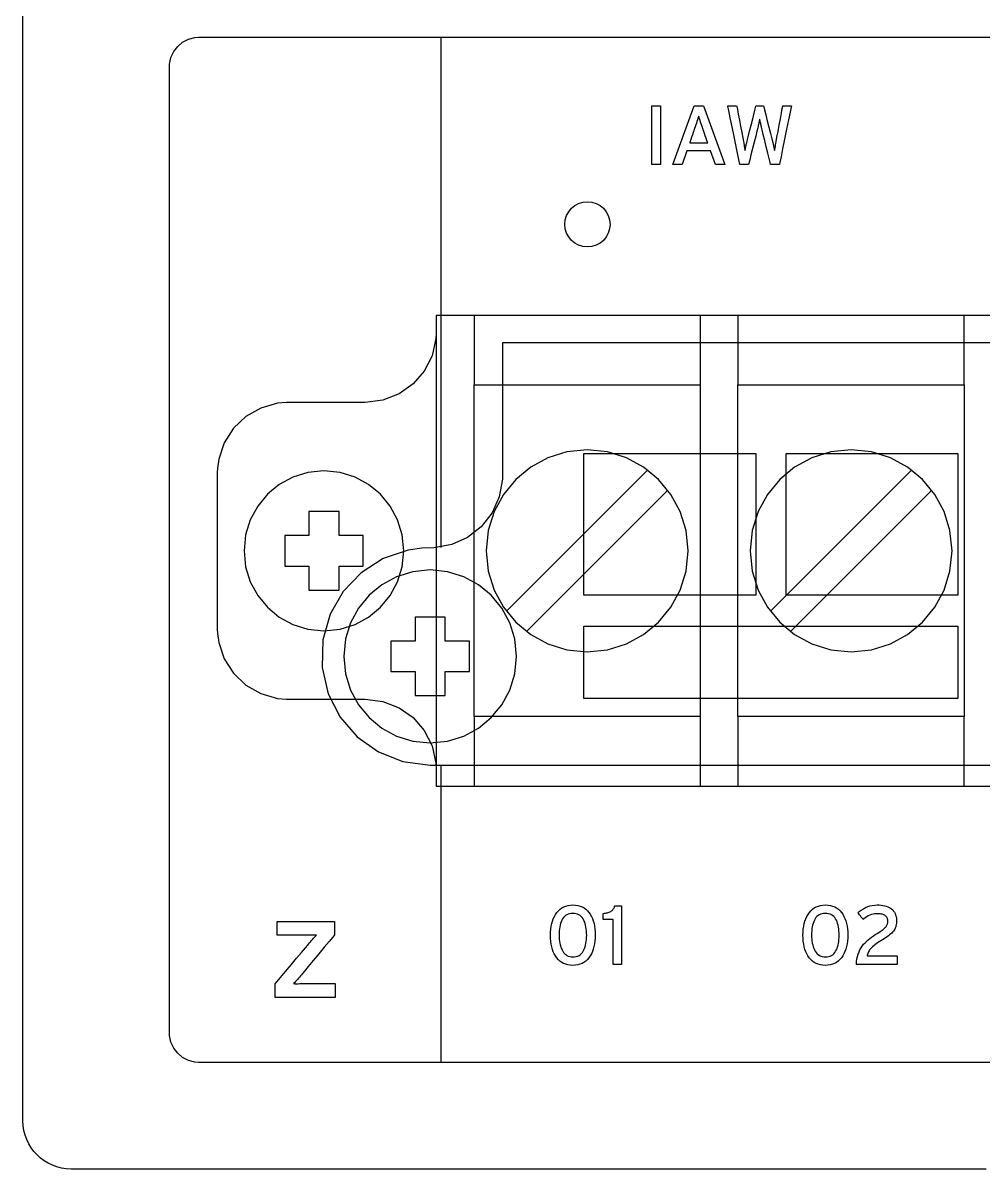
# Model space of a CAD drawing. Extents: x 1 to 47.7, y 0.2 to 35.
# Drawn here: x 25.996 to 27.587, y 6.655 to 8.555 of the extents above; entities that cross this region are included whole.
import ezdxf

# ---------------------------------------------------------------- set-up
doc = ezdxf.new("R2010")
doc.units = 0
doc.header["$MEASUREMENT"] = 0
for name, color, linetype in [('1_1__SCREW_TERMINAL_BLOCK_', 7, 'CONTINUOUS'), ('1_2__CONNECTORIZED_RELAY__', 7, 'CONTINUOUS'), ('8_0_____DWG', 7, 'CONTINUOUS')]:
    doc.layers.add(name, color=color, linetype=linetype)

msp = doc.modelspace()

# ---------------------------------------------------------------- linework, layer by layer
at = {"layer": '1_1__SCREW_TERMINAL_BLOCK_'}
for points in [[(27.7125, 8.0702), (27.5611, 8.0702), (27.4155, 8.0702), (27.2776, 8.0702), (27.1493, 8.0702), (27.0325, 8.0702), (26.979, 8.0702), (26.9291, 8.0702), (26.8831, 8.0702), (26.8412, 8.0702), (26.8036, 8.0702), (26.7705, 8.0702), (26.7423, 8.0702), (26.7191, 8.0702), (26.7012, 8.0702), (26.6888, 8.0702), (26.6822, 8.0702), (26.6811, 8.0702), (26.6811, 8.07), (26.6811, 8.0691), (26.6811, 8.0484), (26.6811, 8.045), (26.6811, 8.0444), (26.681, 8.0398), (26.6805, 8.0322), (26.674, 8.0036), (26.661, 7.9782), (26.6425, 7.9568), (26.6194, 7.9404), (26.5927, 7.9299), (26.5631, 7.9262), (26.5631, 7.9262), (26.5609, 7.9262), (26.5548, 7.9262), (26.5336, 7.9262), (26.4762, 7.9262), (26.4516, 7.9262), (26.4374, 7.9262), (26.433, 7.9261), (26.418, 7.9248), (26.39, 7.9169), (26.3654, 7.9028), (26.3449, 7.8833), (26.3296, 7.8594), (26.3204, 7.8321), (26.3184, 7.8174), (26.318, 7.8099), (26.318, 7.8076), (26.318, 7.7998), (26.318, 7.7847), (26.318, 7.7637), (26.318, 7.7383), (26.318, 7.6802), (26.318, 7.6221), (26.318, 7.5967), (26.318, 7.5757), (26.318, 7.5606), (26.318, 7.5528), (26.318, 7.5505), (26.3184, 7.543), (26.3204, 7.5283), (26.3296, 7.5009), (26.3449, 7.4771), (26.3654, 7.4576), (26.39, 7.4435), (26.418, 7.4356), (26.433, 7.4342), (26.4374, 7.4342), (26.4516, 7.4342), (26.4762, 7.4342), (26.5336, 7.4342), (26.5548, 7.4342), (26.5609, 7.4342), (26.5631, 7.4342), (26.5927, 7.4305), (26.6194, 7.42), (26.6425, 7.4036), (26.661, 7.3822), (26.674, 7.3567), (26.6805, 7.3282), (26.681, 7.3206), (26.6811, 7.316), (26.6811, 7.3154), (26.6811, 7.312), (26.6811, 7.2913), (26.6811, 7.2904), (26.6811, 7.2902), (26.6822, 7.2902), (26.6888, 7.2902), (26.7012, 7.2902), (26.7191, 7.2902), (26.7423, 7.2902), (26.7705, 7.2902), (26.8036, 7.2902), (26.8412, 7.2902), (26.8831, 7.2902), (26.9291, 7.2902), (26.979, 7.2902), (27.0325, 7.2902), (27.1493, 7.2902), (27.2776, 7.2902), (27.4155, 7.2902), (27.5611, 7.2902), (27.7125, 7.2902)], [(26.6811, 8.0702), (26.6811, 7.2902)], [(26.7437, 8.0702), (26.7437, 7.9551)], [(27.1187, 8.0702), (27.1187, 7.9551)], [(27.1812, 8.0702), (27.1812, 7.9551)], [(27.5562, 7.9551), (27.5562, 8.0702)], [(27.1187, 7.4053), (26.7437, 7.4053), (26.7437, 7.9551), (27.1187, 7.9551), (27.1187, 7.4053)], [(27.5562, 7.4053), (27.1812, 7.4053), (27.1812, 7.9551), (27.5562, 7.9551), (27.5562, 7.4053)], [(26.7974, 7.5799), (27.0317, 7.8142)], [(27.2349, 7.5799), (27.4692, 7.8142)], [(27.0651, 7.7808), (26.8308, 7.5465)], [(27.5024, 7.7808), (27.2683, 7.5465)], [(26.5199, 7.7053), (26.5199, 7.7453), (26.4699, 7.7453), (26.4699, 7.7053), (26.4298, 7.7053), (26.4298, 7.655), (26.4699, 7.655), (26.4699, 7.6151), (26.5199, 7.6151), (26.5199, 7.655), (26.56, 7.655), (26.56, 7.7053), (26.5199, 7.7053)], [(26.7437, 7.4053), (26.7437, 7.2902)], [(27.1187, 7.4053), (27.1187, 7.2902)], [(27.1812, 7.4053), (27.1812, 7.2902)], [(27.5562, 7.2902), (27.5562, 7.4053)]]:
    msp.add_lwpolyline(points, dxfattribs=at)
for points in [[(27.0985, 7.6802), (27.0951, 7.7139), (27.0854, 7.7453), (27.0699, 7.7737), (27.0495, 7.7985), (27.0247, 7.819), (26.9963, 7.8344), (26.9649, 7.8442), (26.9312, 7.8476), (26.8975, 7.8442), (26.8661, 7.8344), (26.8376, 7.819), (26.8128, 7.7985), (26.7924, 7.7737), (26.777, 7.7453), (26.7672, 7.7139), (26.7638, 7.6802), (26.7672, 7.6465), (26.777, 7.6151), (26.7924, 7.5866), (26.8128, 7.5618), (26.8376, 7.5414), (26.8661, 7.5259), (26.8975, 7.5162), (26.9312, 7.5128), (26.9649, 7.5162), (26.9963, 7.5259), (27.0247, 7.5414), (27.0495, 7.5618), (27.0699, 7.5866), (27.0854, 7.6151), (27.0951, 7.6465)], [(27.536, 7.6802), (27.5326, 7.7139), (27.5229, 7.7453), (27.5075, 7.7737), (27.487, 7.7985), (27.4623, 7.819), (27.4339, 7.8344), (27.4025, 7.8442), (27.3688, 7.8476), (27.335, 7.8442), (27.3036, 7.8344), (27.2751, 7.819), (27.2504, 7.7985), (27.2299, 7.7737), (27.2145, 7.7453), (27.2047, 7.7139), (27.2013, 7.6802), (27.2047, 7.6465), (27.2145, 7.6151), (27.2299, 7.5866), (27.2504, 7.5618), (27.2751, 7.5414), (27.3036, 7.5259), (27.335, 7.5162), (27.3688, 7.5128), (27.4025, 7.5162), (27.4339, 7.5259), (27.4623, 7.5414), (27.487, 7.5618), (27.5075, 7.5866), (27.5229, 7.6151), (27.5326, 7.6465)], [(26.6274, 7.6802), (26.6247, 7.7069), (26.617, 7.7317), (26.6048, 7.7543), (26.5886, 7.7739), (26.569, 7.7901), (26.5465, 7.8024), (26.5216, 7.8101), (26.4949, 7.8128), (26.4682, 7.8101), (26.4433, 7.8024), (26.4208, 7.7901), (26.4012, 7.7739), (26.3851, 7.7543), (26.3728, 7.7317), (26.3651, 7.7069), (26.3624, 7.6802), (26.3651, 7.6535), (26.3728, 7.6287), (26.3851, 7.6061), (26.4012, 7.5865), (26.4208, 7.5703), (26.4433, 7.558), (26.4682, 7.5503), (26.4949, 7.5476), (26.5216, 7.5503), (26.5465, 7.558), (26.569, 7.5703), (26.5886, 7.5865), (26.6048, 7.6061), (26.617, 7.6287), (26.6247, 7.6535)]]:
    msp.add_lwpolyline(points, close=True, dxfattribs=at)
at = {"layer": '1_2__CONNECTORIZED_RELAY__'}
for points in [[(26.6887, 8.0702), (26.6887, 7.6856)], [(27.6103, 8.0251), (27.4713, 8.0251), (27.3401, 8.0251), (27.2185, 8.0251), (27.1084, 8.0251), (27.0116, 8.0251), (26.9688, 8.0251), (26.9301, 8.0251), (26.8955, 8.0251), (26.8655, 8.0251), (26.8402, 8.0251), (26.8199, 8.0251), (26.8047, 8.0251), (26.795, 8.0251), (26.7909, 8.0251), (26.7908, 8.0249), (26.7908, 8.0196), (26.7908, 8.0078), (26.7908, 7.9907), (26.7908, 7.9457), (26.7908, 7.8947), (26.7908, 7.8476), (26.7908, 7.8288), (26.7908, 7.8147), (26.7906, 7.7991), (26.7854, 7.7695), (26.7735, 7.7429), (26.7557, 7.7202), (26.7331, 7.7024), (26.7066, 7.6904), (26.6771, 7.6852), (26.6571, 7.6845), (26.6346, 7.6814), (26.5929, 7.6673), (26.5564, 7.6439), (26.5267, 7.6128), (26.5051, 7.5752), (26.493, 7.5326), (26.4918, 7.4868), (26.5018, 7.4432), (26.5217, 7.4044), (26.5499, 7.3718), (26.5851, 7.3468), (26.6259, 7.3307), (26.6709, 7.325), (26.6709, 7.325), (26.6738, 7.325), (26.6825, 7.325), (26.6966, 7.325), (26.7159, 7.325), (26.7402, 7.325), (26.7693, 7.325), (26.8029, 7.325), (26.8409, 7.325), (26.8829, 7.325), (26.9287, 7.325), (27.031, 7.325), (27.146, 7.325), (27.2716, 7.325), (27.4062, 7.325), (27.5478, 7.325), (27.8447, 7.325)], [(27.2108, 7.6067), (26.9258, 7.6067), (26.9258, 7.8417), (27.2108, 7.8417), (27.2108, 7.6067)], [(27.5458, 7.6067), (27.2608, 7.6067), (27.2608, 7.8417), (27.5458, 7.8417), (27.5458, 7.6067)], [(26.6459, 7.5703), (26.6459, 7.5304), (26.6058, 7.5304), (26.6058, 7.48), (26.6459, 7.48), (26.6459, 7.4401), (26.6959, 7.4401), (26.6959, 7.48), (26.736, 7.48), (26.736, 7.5304), (26.6959, 7.5304), (26.6959, 7.5703), (26.6459, 7.5703)], [(27.5458, 7.4351), (26.9258, 7.4351), (26.9258, 7.5551), (27.5458, 7.5551), (27.5458, 7.4351)], [(26.6887, 7.325), (26.6887, 7.1781)]]:
    msp.add_lwpolyline(points, dxfattribs=at)
msp.add_lwpolyline([(26.8141, 7.5052), (26.8112, 7.534), (26.8028, 7.5609), (26.7896, 7.5852), (26.7721, 7.6065), (26.751, 7.624), (26.7266, 7.6372), (26.6998, 7.6456), (26.6709, 7.6485), (26.6421, 7.6456), (26.6152, 7.6372), (26.5909, 7.624), (26.5697, 7.6065), (26.5522, 7.5852), (26.539, 7.5609), (26.5307, 7.534), (26.5278, 7.5052), (26.5307, 7.4763), (26.539, 7.4494), (26.5522, 7.425), (26.5697, 7.4038), (26.5909, 7.3863), (26.6152, 7.3731), (26.6421, 7.3648), (26.6709, 7.3619), (26.6998, 7.3648), (26.7266, 7.3731), (26.751, 7.3863), (26.7721, 7.4038), (26.7896, 7.425), (26.8028, 7.4494), (26.8112, 7.4763)], close=True, dxfattribs=at)
at = {"layer": '8_0_____DWG'}
for points in [[(27.5925, 6.6552), (27.533, 6.6552), (27.4745, 6.6552), (27.4169, 6.6552), (27.3604, 6.6552), (27.305, 6.6552), (27.2506, 6.6552), (27.1972, 6.6552), (27.145, 6.6552), (27.0938, 6.6552), (27.0437, 6.6552), (26.9947, 6.6552), (26.9469, 6.6552), (26.9002, 6.6552), (26.8546, 6.6552), (26.8103, 6.6552), (26.767, 6.6552), (26.725, 6.6552), (26.6842, 6.6552), (26.6445, 6.6552), (26.6061, 6.6552), (26.569, 6.6552), (26.533, 6.6552), (26.4984, 6.6552), (26.465, 6.6552), (26.4329, 6.6552), (26.402, 6.6552), (26.3725, 6.6552), (26.3444, 6.6552), (26.3175, 6.6552), (26.292, 6.6552), (26.2678, 6.6552), (26.2451, 6.6552), (26.2237, 6.6552), (26.2036, 6.6552), (26.185, 6.6552), (26.1679, 6.6552), (26.1521, 6.6552), (26.1378, 6.6552), (26.1249, 6.6552), (26.1135, 6.6552), (26.1036, 6.6552), (26.0952, 6.6552), (26.0883, 6.6552), (26.0829, 6.6552), (26.079, 6.6552), (26.0767, 6.6552), (26.0759, 6.6552), (26.0677, 6.6556), (26.0598, 6.6568), (26.0521, 6.6588), (26.0448, 6.6615), (26.0378, 6.6649), (26.0312, 6.6689), (26.025, 6.6735), (26.0193, 6.6786), (26.0142, 6.6843), (26.0096, 6.6905), (26.0056, 6.6971), (26.0022, 6.7041), (25.9995, 6.7114), (25.9975, 6.7191), (25.9963, 6.727), (25.9959, 6.7352), (25.9959, 6.7356), (25.9959, 6.7367), (25.9959, 6.7386), (25.9959, 6.7412), (25.9959, 6.7446), (25.9959, 6.7487), (25.9959, 6.7535), (25.9959, 6.759), (25.9959, 6.7653), (25.9959, 6.7722), (25.9959, 6.7799), (25.9959, 6.7882), (25.9959, 6.7972), (25.9959, 6.807), (25.9959, 6.8173), (25.9959, 6.8284), (25.9959, 6.8401), (25.9959, 6.8525), (25.9959, 6.8656), (25.9959, 6.8793), (25.9959, 6.8936), (25.9959, 6.9086), (25.9959, 6.9242), (25.9959, 6.9404), (25.9959, 6.9572), (25.9959, 6.9747), (25.9959, 6.9927), (25.9959, 7.0114), (25.9959, 7.0306), (25.9959, 7.0504), (25.9959, 7.0708), (25.9959, 7.0918), (25.9959, 7.1134), (25.9959, 7.1355), (25.9959, 7.1582), (25.9959, 7.1814), (25.9959, 7.2295), (25.9959, 7.2798), (25.9959, 7.3321), (25.9959, 7.3865), (25.9959, 7.4429), (25.9959, 7.5012), (25.9959, 7.5614), (25.9959, 7.6234), (25.9959, 7.6873), (25.9959, 7.7529), (25.9959, 7.8203), (25.9959, 7.8893), (25.9959, 7.9599), (25.9959, 8.0321), (25.9959, 8.1058), (25.9959, 8.181), (25.9959, 8.2575), (25.9959, 8.3355), (25.9959, 8.4148), (25.9959, 8.4954), (25.9959, 8.5772)], [(27.6118, 6.8317), (27.5588, 6.8317), (27.5066, 6.8317), (27.4554, 6.8317), (27.4051, 6.8317), (27.3557, 6.8317), (27.3072, 6.8317), (27.2597, 6.8317), (27.2132, 6.8317), (27.1676, 6.8317), (27.1231, 6.8317), (27.0795, 6.8317), (27.037, 6.8317), (26.9955, 6.8317), (26.955, 6.8317), (26.9156, 6.8317), (26.8773, 6.8317), (26.84, 6.8317), (26.8039, 6.8317), (26.7688, 6.8317), (26.7349, 6.8317), (26.7021, 6.8317), (26.6705, 6.8317), (26.64, 6.8317), (26.6107, 6.8317), (26.5826, 6.8317), (26.5557, 6.8317), (26.5299, 6.8317), (26.5055, 6.8317), (26.4822, 6.8317), (26.4602, 6.8317), (26.4395, 6.8317), (26.42, 6.8317), (26.4018, 6.8317), (26.385, 6.8317), (26.3694, 6.8317), (26.3552, 6.8317), (26.3423, 6.8317), (26.3308, 6.8317), (26.3206, 6.8317), (26.3118, 6.8317), (26.3044, 6.8317), (26.2984, 6.8317), (26.2938, 6.8317), (26.2907, 6.8317), (26.289, 6.8317), (26.2882, 6.8317), (26.2867, 6.8318), (26.2811, 6.8323), (26.2703, 6.8352), (26.2607, 6.8403), (26.2525, 6.8473), (26.2459, 6.8558), (26.2413, 6.8657), (26.2389, 6.8766), (26.2387, 6.8821), (26.2387, 6.8848), (26.2387, 6.8904), (26.2387, 6.8986), (26.2387, 6.9095), (26.2387, 6.9229), (26.2387, 6.9387), (26.2387, 6.9568), (26.2387, 6.9771), (26.2387, 6.9994), (26.2387, 7.0237), (26.2387, 7.05), (26.2387, 7.0779), (26.2387, 7.1076), (26.2387, 7.1388), (26.2387, 7.1715), (26.2387, 7.2055), (26.2387, 7.2408), (26.2387, 7.2773), (26.2387, 7.3147), (26.2387, 7.3531), (26.2387, 7.4324), (26.2387, 7.5141), (26.2387, 7.5975), (26.2387, 7.6817), (26.2387, 7.766), (26.2387, 7.8494), (26.2387, 7.9311), (26.2387, 8.0103), (26.2387, 8.0488), (26.2387, 8.0862), (26.2387, 8.1227), (26.2387, 8.1579), (26.2387, 8.192), (26.2387, 8.2247), (26.2387, 8.2559), (26.2387, 8.2855), (26.2387, 8.3135), (26.2387, 8.3397), (26.2387, 8.3641), (26.2387, 8.3864), (26.2387, 8.4067), (26.2387, 8.4248), (26.2387, 8.4406), (26.2387, 8.454), (26.2387, 8.4648), (26.2387, 8.4731), (26.2387, 8.4787), (26.2387, 8.4814), (26.2389, 8.4868), (26.2413, 8.4978), (26.2459, 8.5077), (26.2525, 8.5162), (26.2607, 8.5232), (26.2703, 8.5283), (26.2811, 8.5311), (26.2867, 8.5317), (26.2882, 8.5317), (26.289, 8.5317), (26.2907, 8.5317), (26.2938, 8.5317), (26.2984, 8.5317), (26.3044, 8.5317), (26.3118, 8.5317), (26.3206, 8.5317), (26.3308, 8.5317), (26.3423, 8.5317), (26.3552, 8.5317), (26.3694, 8.5317), (26.385, 8.5317), (26.4018, 8.5317), (26.42, 8.5317), (26.4395, 8.5317), (26.4602, 8.5317), (26.4822, 8.5317), (26.5055, 8.5317), (26.5299, 8.5317), (26.5557, 8.5317), (26.5826, 8.5317), (26.6107, 8.5317), (26.64, 8.5317), (26.6705, 8.5317), (26.7021, 8.5317), (26.7349, 8.5317), (26.7688, 8.5317), (26.8039, 8.5317), (26.84, 8.5317), (26.8773, 8.5317), (26.9156, 8.5317), (26.955, 8.5317), (26.9955, 8.5317), (27.037, 8.5317), (27.0795, 8.5317), (27.1231, 8.5317), (27.1676, 8.5317), (27.2132, 8.5317), (27.2597, 8.5317), (27.3072, 8.5317), (27.3557, 8.5317), (27.4051, 8.5317), (27.4554, 8.5317), (27.5066, 8.5317), (27.5588, 8.5317), (27.6118, 8.5317)], [(26.6887, 8.5317), (26.6887, 8.0702)], [(27.0386, 8.3205), (27.0386, 8.4177), (27.0527, 8.4177), (27.0527, 8.3205), (27.0386, 8.3205)], [(27.1437, 8.3205), (27.1356, 8.3435), (27.0966, 8.3435), (27.0886, 8.3205), (27.0734, 8.3205), (27.1084, 8.4177), (27.1239, 8.4177), (27.1593, 8.3205), (27.1437, 8.3205)], [(26.6887, 7.2902), (26.6887, 6.8317)]]:
    msp.add_lwpolyline(points, dxfattribs=at)
for points in [[(27.2498, 8.3205), (27.2493, 8.3205), (27.2479, 8.3205), (27.2459, 8.3205), (27.2435, 8.3205), (27.241, 8.3205), (27.2386, 8.3205), (27.2367, 8.3205), (27.2355, 8.3205), (27.2351, 8.3206), (27.2343, 8.3237), (27.2327, 8.3304), (27.2305, 8.3395), (27.228, 8.3499), (27.2255, 8.3605), (27.2231, 8.3702), (27.2213, 8.3779), (27.2202, 8.3825), (27.2198, 8.3839), (27.2195, 8.3855), (27.2191, 8.3871), (27.2188, 8.3886), (27.2184, 8.3901), (27.2181, 8.3916), (27.2178, 8.393), (27.2176, 8.3943), (27.2173, 8.3957), (27.217, 8.3953), (27.2168, 8.394), (27.2165, 8.3926), (27.2162, 8.3912), (27.2159, 8.3897), (27.2155, 8.3882), (27.2152, 8.3867), (27.2149, 8.3851), (27.2145, 8.3835), (27.214, 8.3816), (27.2126, 8.3761), (27.2105, 8.3678), (27.208, 8.3578), (27.2053, 8.3471), (27.2027, 8.3369), (27.2006, 8.3284), (27.1991, 8.3225), (27.1986, 8.3205), (27.198, 8.3205), (27.1966, 8.3205), (27.1946, 8.3205), (27.1922, 8.3205), (27.1897, 8.3205), (27.1875, 8.3205), (27.1856, 8.3205), (27.1844, 8.3205), (27.1841, 8.3207), (27.183, 8.3259), (27.1809, 8.3365), (27.178, 8.3507), (27.1747, 8.3669), (27.1713, 8.3833), (27.1683, 8.3982), (27.1659, 8.4099), (27.1645, 8.4167), (27.1644, 8.4177), (27.1654, 8.4177), (27.1672, 8.4177), (27.1694, 8.4177), (27.1719, 8.4177), (27.1743, 8.4177), (27.1765, 8.4177), (27.1781, 8.4177), (27.179, 8.4177), (27.1792, 8.4166), (27.1802, 8.4118), (27.1816, 8.404), (27.1835, 8.3943), (27.1854, 8.3839), (27.1874, 8.3738), (27.189, 8.3651), (27.1902, 8.3589), (27.1907, 8.3563), (27.1909, 8.355), (27.1912, 8.3536), (27.1915, 8.3522), (27.1917, 8.3507), (27.192, 8.3493), (27.1922, 8.3478), (27.1924, 8.3463), (27.1927, 8.3448), (27.1929, 8.3436), (27.1932, 8.3451), (27.1935, 8.3466), (27.1938, 8.348), (27.1941, 8.3495), (27.1944, 8.3509), (27.1947, 8.3523), (27.195, 8.3537), (27.1953, 8.3552), (27.1956, 8.3563), (27.1965, 8.3598), (27.1982, 8.3667), (27.2005, 8.3758), (27.2031, 8.3861), (27.2057, 8.3964), (27.2081, 8.4058), (27.2099, 8.413), (27.211, 8.4171), (27.2112, 8.4177), (27.2121, 8.4177), (27.2136, 8.4177), (27.2155, 8.4177), (27.2176, 8.4177), (27.2197, 8.4177), (27.2215, 8.4177), (27.2229, 8.4177), (27.2236, 8.4177), (27.2239, 8.4164), (27.2252, 8.4113), (27.2272, 8.4032), (27.2297, 8.3932), (27.2324, 8.3825), (27.235, 8.3722), (27.2372, 8.3634), (27.2388, 8.3572), (27.2394, 8.3547), (27.2397, 8.3536), (27.24, 8.3525), (27.2402, 8.3512), (27.2405, 8.35), (27.2408, 8.3487), (27.241, 8.3474), (27.2413, 8.346), (27.2416, 8.3447), (27.2418, 8.3437), (27.2421, 8.3452), (27.2424, 8.3466), (27.2426, 8.348), (27.2428, 8.3493), (27.2431, 8.3506), (27.2433, 8.3519), (27.2435, 8.353), (27.2436, 8.3542), (27.2438, 8.3552), (27.2445, 8.359), (27.2458, 8.3661), (27.2476, 8.3755), (27.2496, 8.386), (27.2516, 8.3965), (27.2533, 8.406), (27.2547, 8.4133), (27.2555, 8.4172), (27.2557, 8.4177), (27.2567, 8.4177), (27.2585, 8.4177), (27.2607, 8.4177), (27.2631, 8.4177), (27.2654, 8.4177), (27.2675, 8.4177), (27.269, 8.4177), (27.2697, 8.4177), (27.2693, 8.4154), (27.2676, 8.4072), (27.265, 8.3945), (27.2618, 8.379), (27.2584, 8.3625), (27.2552, 8.3467), (27.2525, 8.3333), (27.2506, 8.324)], [(27.1233, 8.3789), (27.1222, 8.3821), (27.1212, 8.3852), (27.1202, 8.3881), (27.1193, 8.3909), (27.1184, 8.3936), (27.1176, 8.3962), (27.1168, 8.3986), (27.1161, 8.4009), (27.1155, 8.3995), (27.1148, 8.3972), (27.114, 8.3947), (27.1132, 8.3921), (27.1123, 8.3893), (27.1114, 8.3864), (27.1104, 8.3833), (27.1093, 8.3801), (27.1087, 8.3785), (27.1081, 8.3766), (27.107, 8.3735), (27.1057, 8.3697), (27.1043, 8.3657), (27.103, 8.3618), (27.1019, 8.3588), (27.1012, 8.3569), (27.1013, 8.3566), (27.1034, 8.3566), (27.1073, 8.3566), (27.1123, 8.3566), (27.1177, 8.3566), (27.123, 8.3566), (27.1274, 8.3566), (27.1303, 8.3566), (27.1311, 8.3566), (27.1306, 8.3579), (27.1297, 8.3605), (27.1285, 8.3641), (27.127, 8.3682), (27.1257, 8.3721), (27.1245, 8.3756), (27.1236, 8.378)], [(26.9692, 8.2214), (26.9684, 8.2139), (26.9662, 8.2069), (26.9628, 8.2005), (26.9582, 8.1949), (26.9526, 8.1904), (26.9463, 8.1869), (26.9392, 8.1847), (26.9317, 8.184), (26.9241, 8.1847), (26.9171, 8.1869), (26.9107, 8.1904), (26.9052, 8.1949), (26.9006, 8.2005), (26.8971, 8.2069), (26.8949, 8.2139), (26.8942, 8.2214), (26.8949, 8.229), (26.8971, 8.236), (26.9006, 8.2424), (26.9052, 8.248), (26.9107, 8.2526), (26.9171, 8.256), (26.9241, 8.2582), (26.9317, 8.259), (26.9392, 8.2582), (26.9463, 8.256), (26.9526, 8.2526), (26.9582, 8.248), (26.9628, 8.2424), (26.9662, 8.236), (26.9684, 8.229)], [(26.9446, 7.0432), (26.9445, 7.038), (26.9441, 7.0331), (26.9434, 7.0284), (26.9425, 7.024), (26.9414, 7.0198), (26.9399, 7.0159), (26.9382, 7.0122), (26.9363, 7.0087), (26.9341, 7.0054), (26.9316, 7.0026), (26.9289, 7.0001), (26.9259, 6.9979), (26.9227, 6.9962), (26.9192, 6.9948), (26.9155, 6.9938), (26.9116, 6.9931), (26.9073, 6.9929), (26.9032, 6.9931), (26.8993, 6.9938), (26.8956, 6.9948), (26.8922, 6.9961), (26.889, 6.9979), (26.886, 7), (26.8833, 7.0025), (26.8809, 7.0053), (26.8787, 7.0085), (26.8767, 7.0119), (26.875, 7.0156), (26.8736, 7.0195), (26.8724, 7.0237), (26.8715, 7.0281), (26.8709, 7.0328), (26.8705, 7.0377), (26.8703, 7.0429), (26.8705, 7.0481), (26.8709, 7.053), (26.8715, 7.0577), (26.8725, 7.0621), (26.8737, 7.0663), (26.8751, 7.0703), (26.8768, 7.074), (26.8788, 7.0775), (26.881, 7.0807), (26.8835, 7.0836), (26.8862, 7.0861), (26.8892, 7.0882), (26.8924, 7.09), (26.8958, 7.0913), (26.8995, 7.0923), (26.9034, 7.0929), (26.9076, 7.0932), (26.9118, 7.0929), (26.9158, 7.0923), (26.9195, 7.0913), (26.9229, 7.0899), (26.9261, 7.0882), (26.9291, 7.0861), (26.9318, 7.0836), (26.9342, 7.0808), (26.9364, 7.0776), (26.9383, 7.0742), (26.94, 7.0705), (26.9414, 7.0666), (26.9426, 7.0624), (26.9435, 7.058), (26.9441, 7.0533), (26.9445, 7.0483)], [(26.9742, 6.9944), (26.9742, 6.9973), (26.9742, 7.0048), (26.9742, 7.0157), (26.9742, 7.0284), (26.9742, 7.0414), (26.9742, 7.0534), (26.9742, 7.0628), (26.9742, 7.0682), (26.974, 7.0689), (26.9728, 7.0689), (26.9707, 7.0689), (26.968, 7.0689), (26.9651, 7.0689), (26.9623, 7.0689), (26.9598, 7.0689), (26.9581, 7.0689), (26.9575, 7.0689), (26.9575, 7.0693), (26.9575, 7.0703), (26.9575, 7.0718), (26.9575, 7.0735), (26.9575, 7.0753), (26.9575, 7.0769), (26.9575, 7.0782), (26.9575, 7.0789), (26.9583, 7.0791), (26.96, 7.0792), (26.9617, 7.0795), (26.9632, 7.0798), (26.9648, 7.0802), (26.9662, 7.0807), (26.9676, 7.0812), (26.9689, 7.0818), (26.9702, 7.0824), (26.9714, 7.0831), (26.9725, 7.0839), (26.9735, 7.0849), (26.9743, 7.0859), (26.9751, 7.087), (26.9757, 7.0882), (26.9763, 7.0895), (26.9767, 7.0909), (26.977, 7.0916), (26.9778, 7.0916), (26.9793, 7.0916), (26.9811, 7.0916), (26.9831, 7.0916), (26.985, 7.0916), (26.9867, 7.0916), (26.9878, 7.0916), (26.9883, 7.0916), (26.9883, 7.0879), (26.9883, 7.078), (26.9883, 7.0638), (26.9883, 7.0473), (26.9883, 7.0303), (26.9883, 7.0147), (26.9883, 7.0024), (26.9883, 6.9954), (26.9881, 6.9944), (26.9871, 6.9944), (26.9853, 6.9944), (26.9831, 6.9944), (26.9806, 6.9944), (26.9782, 6.9944), (26.9762, 6.9944), (26.9747, 6.9944)], [(27.3631, 7.0432), (27.363, 7.038), (27.3626, 7.0331), (27.362, 7.0284), (27.3611, 7.024), (27.3599, 7.0198), (27.3585, 7.0159), (27.3568, 7.0122), (27.3548, 7.0087), (27.3526, 7.0054), (27.3501, 7.0026), (27.3474, 7.0001), (27.3444, 6.9979), (27.3412, 6.9962), (27.3378, 6.9948), (27.3341, 6.9938), (27.3301, 6.9931), (27.3259, 6.9929), (27.3217, 6.9931), (27.3178, 6.9938), (27.3141, 6.9948), (27.3107, 6.9961), (27.3075, 6.9979), (27.3046, 7), (27.3019, 7.0025), (27.2994, 7.0053), (27.2972, 7.0085), (27.2953, 7.0119), (27.2936, 7.0156), (27.2922, 7.0195), (27.291, 7.0237), (27.2901, 7.0281), (27.2894, 7.0328), (27.289, 7.0377), (27.2889, 7.0429), (27.289, 7.0481), (27.2894, 7.053), (27.2901, 7.0577), (27.291, 7.0621), (27.2922, 7.0663), (27.2936, 7.0703), (27.2954, 7.074), (27.2973, 7.0775), (27.2996, 7.0807), (27.3021, 7.0836), (27.3048, 7.0861), (27.3077, 7.0882), (27.3109, 7.09), (27.3144, 7.0913), (27.3181, 7.0923), (27.322, 7.0929), (27.3262, 7.0932), (27.3304, 7.0929), (27.3343, 7.0923), (27.338, 7.0913), (27.3415, 7.0899), (27.3447, 7.0882), (27.3476, 7.0861), (27.3503, 7.0836), (27.3528, 7.0808), (27.3549, 7.0776), (27.3569, 7.0742), (27.3585, 7.0705), (27.3599, 7.0666), (27.3611, 7.0624), (27.362, 7.058), (27.3626, 7.0533), (27.363, 7.0483)], [(27.3774, 6.9944), (27.3778, 6.9991), (27.3784, 7.0035), (27.3793, 7.0077), (27.3804, 7.0116), (27.3818, 7.0153), (27.3833, 7.0188), (27.3852, 7.022), (27.3872, 7.025), (27.3895, 7.0278), (27.3919, 7.0304), (27.3945, 7.0329), (27.3971, 7.0353), (27.3998, 7.0376), (27.4027, 7.0398), (27.4056, 7.0419), (27.4087, 7.044), (27.4118, 7.0459), (27.4146, 7.0475), (27.4166, 7.0488), (27.4185, 7.05), (27.4202, 7.0512), (27.4217, 7.0523), (27.4231, 7.0534), (27.4243, 7.0545), (27.4254, 7.0555), (27.4263, 7.0565), (27.427, 7.0574), (27.4276, 7.0584), (27.4281, 7.0594), (27.4286, 7.0604), (27.4289, 7.0615), (27.4292, 7.0625), (27.4294, 7.0636), (27.4296, 7.0647), (27.4296, 7.0658), (27.4296, 7.0671), (27.4294, 7.0683), (27.4292, 7.0695), (27.4288, 7.0707), (27.4284, 7.0717), (27.4278, 7.0727), (27.4271, 7.0736), (27.4263, 7.0745), (27.4254, 7.0753), (27.4244, 7.076), (27.4232, 7.0766), (27.4218, 7.0772), (27.4204, 7.0777), (27.4187, 7.078), (27.417, 7.0783), (27.415, 7.0785), (27.413, 7.0786), (27.4106, 7.0786), (27.4077, 7.0783), (27.405, 7.0779), (27.4023, 7.0771), (27.3996, 7.0761), (27.3971, 7.0749), (27.3946, 7.0735), (27.3922, 7.0718), (27.3899, 7.0699), (27.3887, 7.0691), (27.3881, 7.0698), (27.387, 7.0712), (27.3856, 7.0729), (27.3841, 7.0748), (27.3826, 7.0766), (27.3813, 7.0782), (27.3803, 7.0794), (27.3798, 7.08), (27.3823, 7.0822), (27.3856, 7.0847), (27.389, 7.0869), (27.3925, 7.0888), (27.3962, 7.0903), (27.3999, 7.0915), (27.4038, 7.0924), (27.4079, 7.0929), (27.412, 7.0932), (27.4153, 7.0931), (27.4185, 7.0928), (27.4214, 7.0924), (27.4243, 7.0918), (27.4269, 7.0911), (27.4294, 7.0902), (27.4317, 7.0891), (27.4338, 7.0879), (27.4358, 7.0864), (27.4376, 7.0848), (27.4391, 7.083), (27.4405, 7.081), (27.4416, 7.0788), (27.4425, 7.0764), (27.4432, 7.0739), (27.4437, 7.0712), (27.4439, 7.0683), (27.444, 7.0655), (27.4438, 7.0631), (27.4436, 7.0609), (27.4431, 7.0587), (27.4426, 7.0567), (27.4419, 7.0548), (27.441, 7.0529), (27.44, 7.0512), (27.4389, 7.0496), (27.4375, 7.0481), (27.436, 7.0465), (27.4343, 7.045), (27.4325, 7.0434), (27.4305, 7.0418), (27.4283, 7.0402), (27.4259, 7.0386), (27.4234, 7.0369), (27.4207, 7.0352), (27.4178, 7.0335), (27.415, 7.0317), (27.4125, 7.0301), (27.4102, 7.0284), (27.4081, 7.0269), (27.4062, 7.0253), (27.4044, 7.0239), (27.4029, 7.0225), (27.4016, 7.0211), (27.4005, 7.0197), (27.3994, 7.0184), (27.3985, 7.0169), (27.3976, 7.0155), (27.3969, 7.014), (27.3962, 7.0126), (27.3957, 7.0111), (27.3953, 7.0095), (27.3953, 7.0085), (27.3982, 7.0085), (27.4038, 7.0085), (27.4112, 7.0085), (27.4195, 7.0085), (27.4279, 7.0085), (27.4355, 7.0085), (27.4413, 7.0085), (27.4446, 7.0085), (27.4449, 7.0084), (27.4449, 7.0073), (27.4449, 7.0056), (27.4449, 7.0034), (27.4449, 7.0011), (27.4449, 6.9987), (27.4449, 6.9967), (27.4449, 6.9952), (27.4449, 6.9944), (27.4434, 6.9944), (27.4377, 6.9944), (27.4289, 6.9944), (27.4182, 6.9944), (27.4067, 6.9944), (27.3957, 6.9944), (27.3863, 6.9944), (27.3798, 6.9944)], [(26.9304, 7.0429), (26.9303, 7.0465), (26.9301, 7.05), (26.9297, 7.0533), (26.9292, 7.0565), (26.9285, 7.0595), (26.9277, 7.0623), (26.9268, 7.065), (26.9257, 7.0676), (26.9244, 7.07), (26.923, 7.0721), (26.9213, 7.0739), (26.9195, 7.0754), (26.9174, 7.0767), (26.9152, 7.0777), (26.9128, 7.0784), (26.9102, 7.0789), (26.9073, 7.079), (26.9046, 7.0789), (26.902, 7.0784), (26.8996, 7.0777), (26.8974, 7.0767), (26.8954, 7.0755), (26.8936, 7.074), (26.8919, 7.0721), (26.8905, 7.0701), (26.8892, 7.0677), (26.8881, 7.0652), (26.8872, 7.0626), (26.8863, 7.0598), (26.8857, 7.0568), (26.8852, 7.0536), (26.8848, 7.0503), (26.8846, 7.0468), (26.8846, 7.0432), (26.8847, 7.0396), (26.8849, 7.0361), (26.8853, 7.0328), (26.8858, 7.0297), (26.8865, 7.0267), (26.8873, 7.0239), (26.8883, 7.0213), (26.8895, 7.0187), (26.8908, 7.0164), (26.8922, 7.0142), (26.8939, 7.0123), (26.8957, 7.0107), (26.8977, 7.0094), (26.8999, 7.0083), (26.9023, 7.0076), (26.9049, 7.0071), (26.9076, 7.007), (26.9104, 7.0071), (26.913, 7.0076), (26.9155, 7.0083), (26.9177, 7.0093), (26.9197, 7.0106), (26.9215, 7.0122), (26.9232, 7.0141), (26.9246, 7.0162), (26.9258, 7.0186), (26.9269, 7.0211), (26.9278, 7.0237), (26.9286, 7.0265), (26.9292, 7.0295), (26.9297, 7.0326), (26.9301, 7.0359), (26.9303, 7.0393)], [(27.3489, 7.0429), (27.3488, 7.0465), (27.3486, 7.05), (27.3483, 7.0533), (27.3478, 7.0565), (27.3471, 7.0595), (27.3463, 7.0623), (27.3454, 7.065), (27.3443, 7.0676), (27.343, 7.07), (27.3415, 7.0721), (27.3399, 7.0739), (27.338, 7.0754), (27.336, 7.0767), (27.3338, 7.0777), (27.3313, 7.0784), (27.3287, 7.0789), (27.3259, 7.079), (27.3231, 7.0789), (27.3205, 7.0784), (27.3182, 7.0777), (27.316, 7.0767), (27.3139, 7.0755), (27.3121, 7.074), (27.3105, 7.0721), (27.309, 7.0701), (27.3078, 7.0677), (27.3067, 7.0652), (27.3057, 7.0626), (27.3049, 7.0598), (27.3042, 7.0568), (27.3037, 7.0536), (27.3034, 7.0503), (27.3032, 7.0468), (27.3031, 7.0432), (27.3032, 7.0396), (27.3034, 7.0361), (27.3038, 7.0328), (27.3044, 7.0297), (27.305, 7.0267), (27.3059, 7.0239), (27.3069, 7.0213), (27.308, 7.0187), (27.3093, 7.0164), (27.3108, 7.0142), (27.3124, 7.0123), (27.3142, 7.0107), (27.3163, 7.0094), (27.3184, 7.0083), (27.3208, 7.0076), (27.3234, 7.0071), (27.3262, 7.007), (27.329, 7.0071), (27.3316, 7.0076), (27.334, 7.0083), (27.3362, 7.0093), (27.3382, 7.0106), (27.3401, 7.0122), (27.3417, 7.0141), (27.3431, 7.0162), (27.3444, 7.0186), (27.3454, 7.0211), (27.3464, 7.0237), (27.3471, 7.0265), (27.3478, 7.0295), (27.3483, 7.0326), (27.3486, 7.0359), (27.3488, 7.0393)], [(26.4138, 6.9396), (26.4138, 6.9404), (26.4138, 6.9426), (26.4138, 6.9458), (26.4138, 6.9494), (26.4138, 6.9533), (26.4138, 6.9568), (26.4138, 6.9598), (26.4138, 6.9616), (26.414, 6.9622), (26.417, 6.9658), (26.4231, 6.973), (26.4312, 6.9827), (26.4404, 6.9936), (26.4496, 7.0046), (26.4579, 7.0145), (26.4643, 7.0222), (26.4679, 7.0264), (26.4692, 7.028), (26.471, 7.0301), (26.4727, 7.0322), (26.4744, 7.0341), (26.4761, 7.036), (26.4777, 7.0379), (26.4793, 7.0396), (26.4808, 7.0413), (26.4824, 7.043), (26.4804, 7.0431), (26.4778, 7.0431), (26.475, 7.043), (26.4722, 7.043), (26.4693, 7.0429), (26.4662, 7.0429), (26.4631, 7.0429), (26.4599, 7.0429), (26.457, 7.0429), (26.4552, 7.0429), (26.451, 7.0429), (26.4453, 7.0429), (26.4387, 7.0429), (26.4319, 7.0429), (26.4258, 7.0429), (26.4209, 7.0429), (26.4179, 7.0429), (26.4175, 7.043), (26.4175, 7.0445), (26.4175, 7.0472), (26.4175, 7.0508), (26.4175, 7.0547), (26.4175, 7.0586), (26.4175, 7.062), (26.4175, 7.0646), (26.4175, 7.0659), (26.4193, 7.0659), (26.427, 7.0659), (26.4394, 7.0659), (26.4546, 7.0659), (26.4708, 7.0659), (26.4865, 7.0659), (26.4998, 7.0659), (26.5091, 7.0659), (26.5126, 7.0659), (26.5126, 7.0651), (26.5126, 7.063), (26.5126, 7.0598), (26.5126, 7.0562), (26.5126, 7.0523), (26.5126, 7.0488), (26.5126, 7.0459), (26.5126, 7.0441), (26.5124, 7.0434), (26.5094, 7.0398), (26.5034, 7.0326), (26.4954, 7.0229), (26.4863, 7.012), (26.4772, 7.001), (26.469, 6.9911), (26.4627, 6.9834), (26.4592, 6.9792), (26.4578, 6.9775), (26.456, 6.9755), (26.4543, 6.9734), (26.4526, 6.9715), (26.451, 6.9696), (26.4493, 6.9677), (26.4477, 6.966), (26.4461, 6.9642), (26.4446, 6.9626), (26.4465, 6.9624), (26.4492, 6.9625), (26.452, 6.9625), (26.4548, 6.9626), (26.4577, 6.9626), (26.4608, 6.9627), (26.4639, 6.9627), (26.4672, 6.9627), (26.47, 6.9627), (26.472, 6.9627), (26.4766, 6.9627), (26.4829, 6.9627), (26.4902, 6.9627), (26.4976, 6.9627), (26.5044, 6.9627), (26.5098, 6.9627), (26.513, 6.9627), (26.5135, 6.9625), (26.5135, 6.961), (26.5135, 6.9583), (26.5135, 6.9548), (26.5135, 6.9509), (26.5135, 6.947), (26.5135, 6.9435), (26.5135, 6.941), (26.5135, 6.9397), (26.5116, 6.9396), (26.5035, 6.9396), (26.4906, 6.9396), (26.4746, 6.9396), (26.4576, 6.9396), (26.4411, 6.9396), (26.4272, 6.9396), (26.4175, 6.9396)]]:
    msp.add_lwpolyline(points, close=True, dxfattribs=at)

doc.saveas('drawing.dxf')
